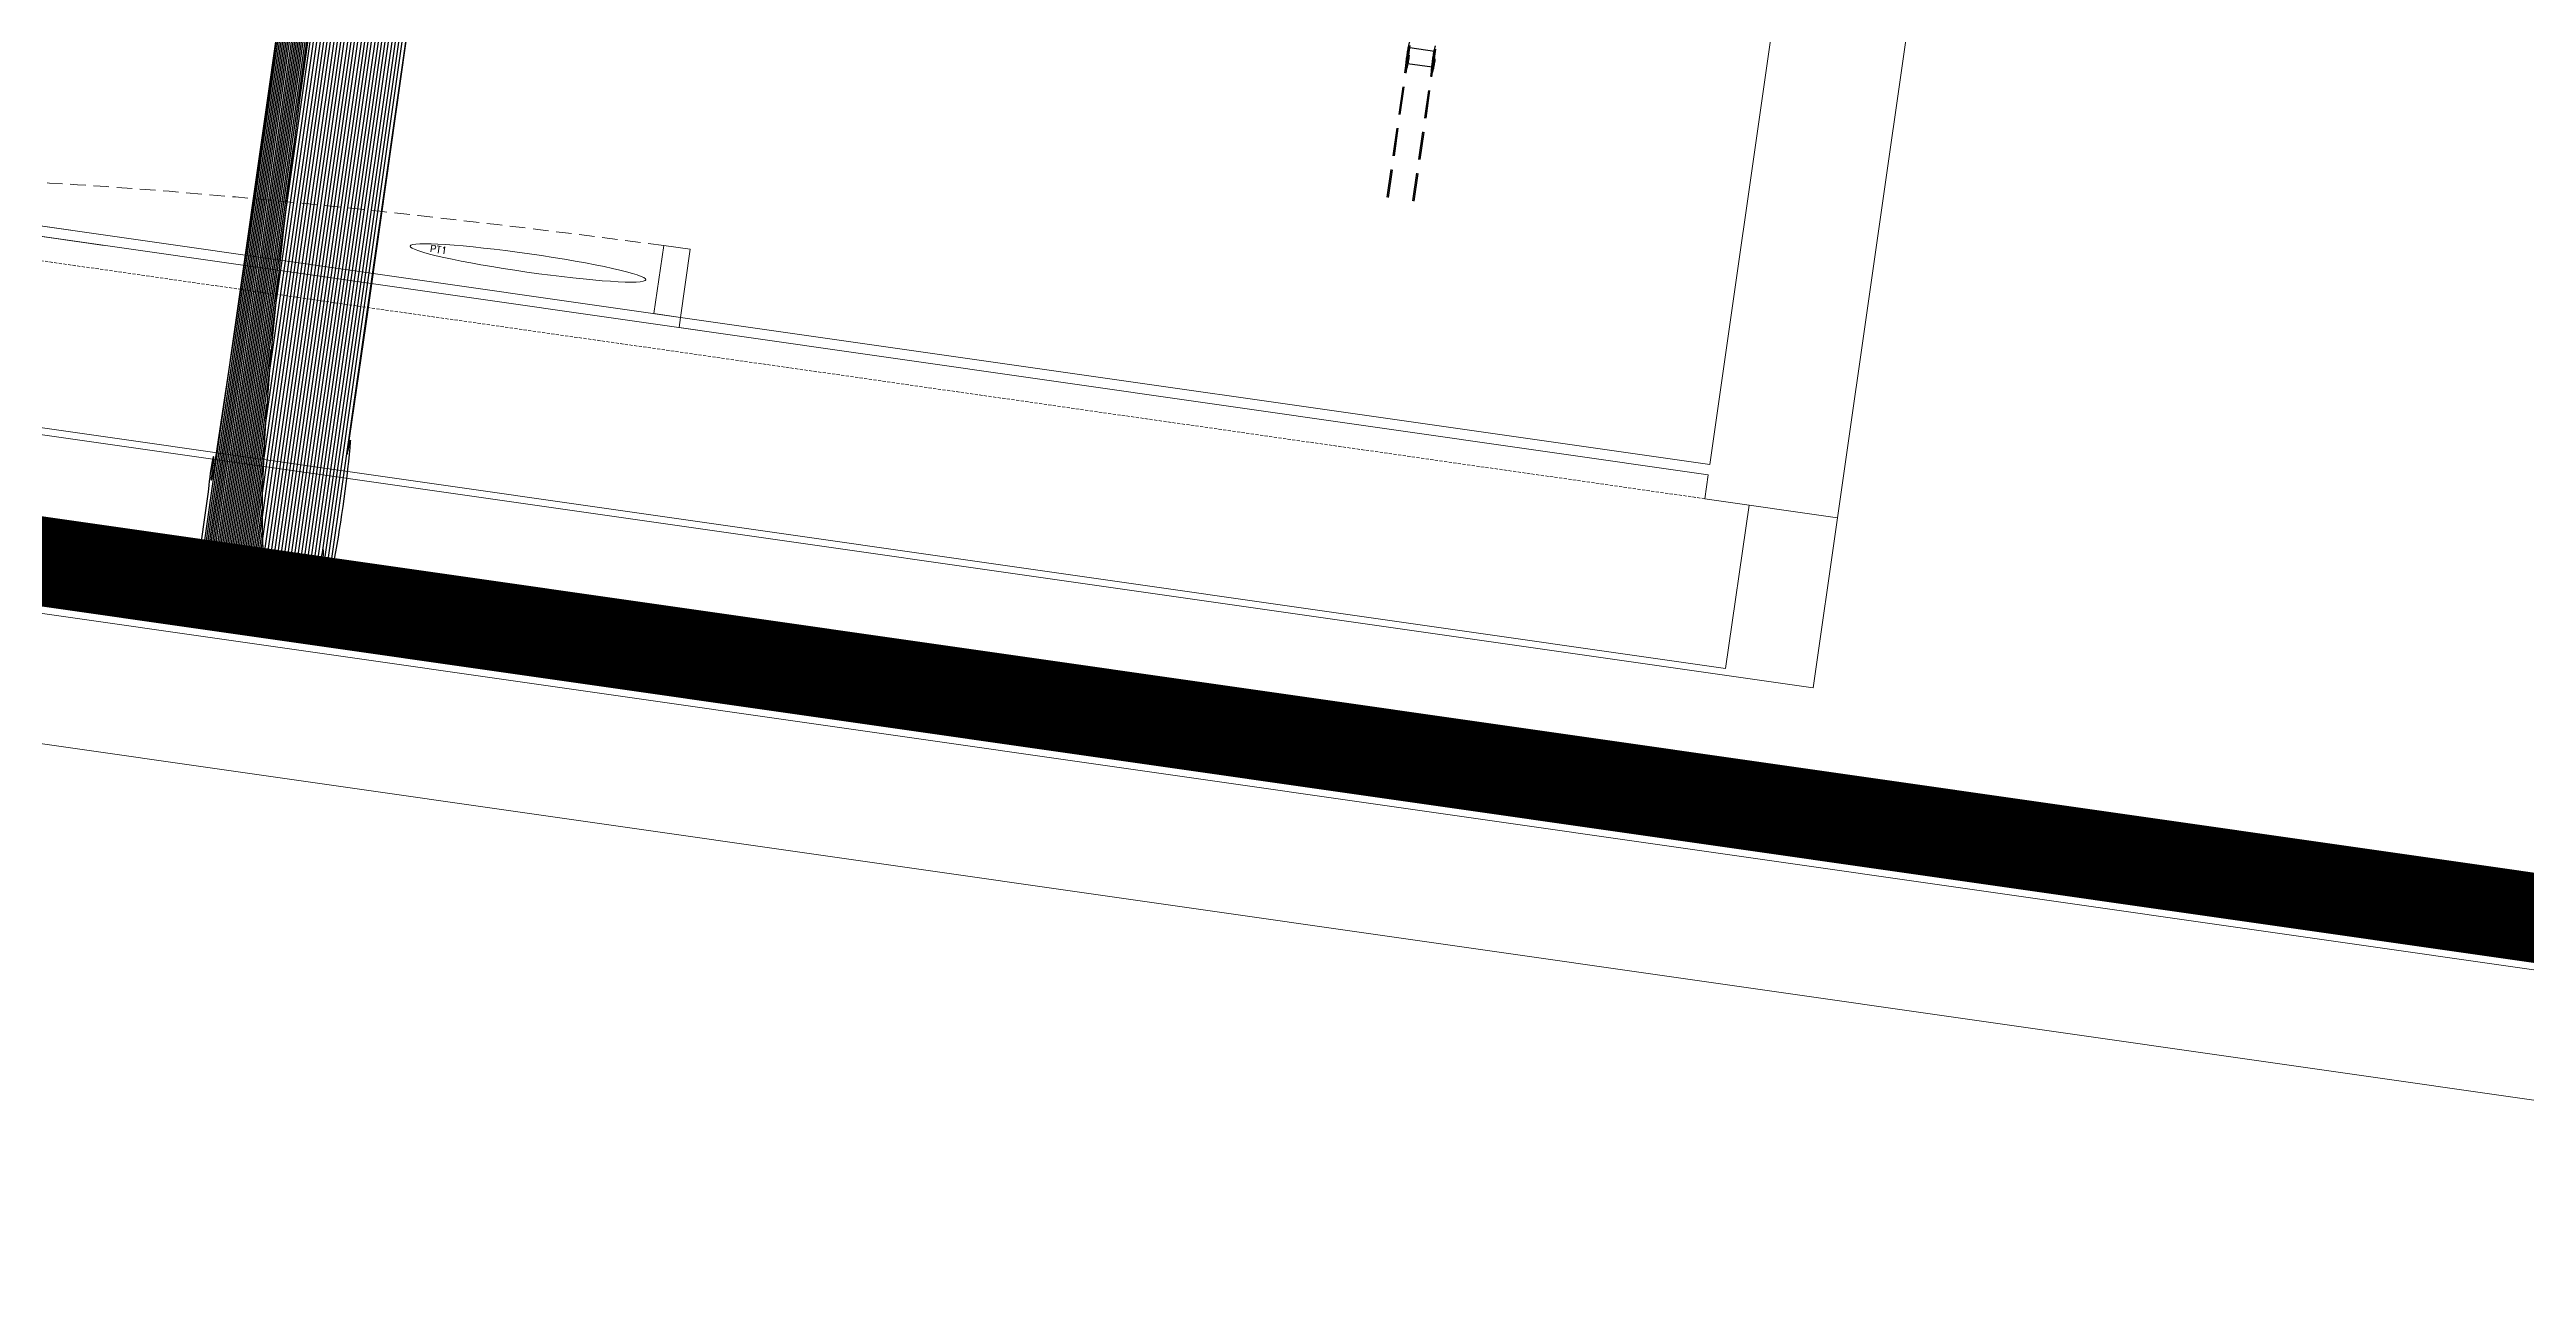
# Model space of a CAD drawing. Header units: millimetres. Extents: x -361192058 to 101130107379, y -14071650034 to 19218552450.
# Drawn here: x -135646.7 to -135482, y 43002.7 to 43085.5 of the extents above; entities that cross this region are included whole.
import ezdxf
from ezdxf.enums import TextEntityAlignment as Align

# ---------------------------------------------------------------- set-up
doc = ezdxf.new("R2010")
doc.units = ezdxf.units.MM
doc.header["$LTSCALE"] = 0.5
doc.linetypes.add('HIDDEN', pattern=[0.375, 0.25, -0.125])
doc.linetypes.add('HIDDEN2', pattern=[0.1875, 0.125, -0.0625])
for name, color, linetype in [('02', 2, 'Continuous'), ('08', 8, 'Continuous'), ('ARCO', 7, 'HIDDEN2'), ('DIVERSOS', 4, 'Continuous'), ('ESQUADRIAS', 3, 'Continuous'), ('MOBIL-I', 251, 'Continuous'), ('parede', 2, 'Continuous'), ('PISO', 8, 'Continuous')]:
    doc.layers.add(name, color=color, linetype=linetype)
doc.styles.get("Standard").update_dxf_attribs({"font": 'txt.shx', "height": 0.12})

# ---------------------------------------------------------------- blocks, each defined once
blk = doc.blocks.new('A2')
at = {"color": 8}
for p, q in [((0.845, -2.0217), (0.845, -0.7314)), ((0.895, -2.027), (0.895, -0.7276)), ((0.495, -2), (0.495, -0.7582)), ((0.545, -2), (0.545, -0.7544)), ((0.595, -2), (0.595, -0.7505)), ((0.645, -2), (0.645, -0.7467)), ((0.695, -2), (0.695, -0.7429)), ((0.745, -2), (0.745, -0.7391)), ((0.795, -1.985), (0.795, -0.7352)), ((0.095, -2), (0.095, -0.7888)), ((0.145, -2), (0.145, -0.7849)), ((0.195, -2), (0.195, -0.7811)), ((0.245, -2), (0.245, -0.7773)), ((0.295, -2), (0.295, -0.7735)), ((0.345, -2), (0.345, -0.7697)), ((0.395, -2), (0.395, -0.7658)), ((0.445, -2), (0.445, -0.762)), ((-0.255, -2), (-0.255, -0.8155)), ((-0.23, -0.9011), (-0.23, -0.8155)), ((-0.205, -2), (-0.205, -0.8117)), ((-0.18, -0.8694), (-0.18, -0.8117)), ((-0.155, -2), (-0.155, -0.8079)), ((-0.13, -0.8438), (-0.13, -0.8079)), ((-0.105, -2), (-0.105, -0.8041)), ((-0.08, -0.8236), (-0.08, -0.8041)), ((-0.055, -2), (-0.055, -0.8002)), ((-0.005, -2), (-0.005, -0.7964)), ((0.045, -2), (0.045, -0.7926)), ((0.945, -2.0358), (0.945, -0.7964)), ((-0.505, -2), (-0.505, -0.8429)), ((-0.48, -1.283), (-0.48, -0.8429)), ((-0.455, -2), (-0.455, -0.8308)), ((-0.43, -1.1361), (-0.43, -0.8308)), ((-0.405, -2), (-0.405, -0.827)), ((-0.38, -1.0514), (-0.38, -0.827)), ((-0.355, -2), (-0.355, -0.8232)), ((-0.33, -0.9891), (-0.33, -0.8232)), ((-0.305, -2), (-0.305, -0.8194)), ((-0.28, -0.9404), (-0.28, -0.8194)), ((-0.605, -2), (-0.605, -0.8716)), ((-0.58, -2), (-0.58, -0.8716)), ((-0.555, -2), (-0.555, -0.8566)), ((-0.53, -2), (-0.53, -0.8566)), ((-0.655, -2), (-0.655, -0.8877)), ((-0.63, -2), (-0.63, -0.8877)), ((-0.755, -2), (-0.755, -0.9238)), ((-0.73, -2), (-0.73, -0.9238)), ((-0.705, -2), (-0.705, -0.9051)), ((-0.68, -2), (-0.68, -0.9051)), ((-0.805, -2.015), (-0.805, -0.9438)), ((-0.78, -2.015), (-0.78, -0.9438)), ((-0.855, -2.0453), (-0.855, -0.9652)), ((-0.83, -2.0453), (-0.83, -0.9652)), ((-0.93, -2.0331), (-0.93, -0.988)), ((-0.905, -2.0331), (-0.905, -0.988)), ((-0.88, -2.0331), (-0.88, -0.988)), ((-0.955, -2.0331), (-0.955, -1.2363)), ((-0.48, -2), (-0.48, -1.5323)), ((-0.43, -2), (-0.43, -1.6792)), ((-0.38, -2), (-0.38, -1.7639)), ((-0.33, -2), (-0.33, -1.8261)), ((-0.28, -2), (-0.28, -1.8749)), ((-0.23, -2), (-0.23, -1.9142)), ((-0.18, -2), (-0.18, -1.9459)), ((-0.13, -2), (-0.13, -1.9715)), ((-0.08, -2), (-0.08, -1.9917))]:
    blk.add_line(p, q, dxfattribs=at)
blk.add_lwpolyline([(-0.95, -0.7864), (-0.95, 0), (0.95, 0), (0.95, -0.5116)])
for points in [[(-0.1887, -0.3771, 0.115099), (-0.1437, -0.1071, 0.202892), (-0.5437, -0.1421, 4.019894)], [(0.6613, -0.3771, 0.115099), (0.7063, -0.1071, 0.202892), (0.3063, -0.1421, 4.019894)], [(-0.4937, -0.1271, 0.14715), (-0.7437, -0.1021, 0.124017), (-0.6737, -0.3221, 8.542003)], [(0.3563, -0.1271, 0.14715), (0.1063, -0.1021, 0.124017), (0.1763, -0.3221, 8.542003)], [(-0.6937, -0.2771, 0.09902), (-0.7437, -0.5021, 0.169064), (-0.4337, -0.3971, -0.343387)], [(0.1563, -0.2771, 0.09902), (0.1063, -0.5021, 0.169064), (0.4163, -0.3971, -0.343387)], [(-0.5537, -0.4521, 0.112206), (-0.1437, -0.5021, 0.070755), (-0.2037, -0.2971, -1.551943)], [(0.2963, -0.4521, 0.112206), (0.7063, -0.5021, 0.070755), (0.6463, -0.2971, -1.551943)], [(-0.2692, -0.7939, 0.075988), (-0.9427, -1.0061, -0.502824), (-0.9784, -0.9878, -0.142549), (-0.9692, -0.9109, -0.066811), (-0.981, -0.8335, -0.328343), (-0.9467, -0.7851), (-0.4192, -0.6109, -0.025749), (0.9573, -0.5114, -0.334099), (0.9818, -0.5287, -0.185174), (0.975, -0.6509, -0.187316), (0.982, -0.7142, -0.311124), (0.9734, -0.7216), (-0.4842, -0.8331)], [(-0.9427, -1.0061), (-0.96, -1.33), (-0.95, -1.485), (-0.955, -1.755), (-0.97, -1.89), (-0.975, -1.915, -1.132782), (-0.99, -1.91, 0.98261), (-1.01, -1.9, 0.32203), (-1.005, -1.935), (-1.005, -1.975, 0.439902), (-0.945, -2.03, -0.126697), (-0.885, -2.04, 0.376451), (-0.805, -2.015, -0.344872), (-0.765, -2), (0.755, -2, 0.181335), (0.795, -1.985, -0.809524), (0.815, -2, 0.220339), (0.815, -2.025), (0.86, -2.02), (0.935, -2.035, 0.501823), (0.985, -1.99, 0.315909), (0.975, -1.855, 0.473766), (0.97, -1.855, -0.12128), (0.95, -1.87), (0.955, -1.72), (0.95, -1.4), (0.955, -1.225), (0.9441, -0.7247)]]:
    blk.add_lwpolyline(points, format="xyb")
for points in [[(-0.4387, -0.4771, -0.804152), (-0.4937, -0.2571, -0.132344), (-0.1487, -0.1321, -0.042249)], [(0.4113, -0.4771, -0.804152), (0.3563, -0.2571, -0.132344), (0.7013, -0.1321, -0.042249)], [(0.6742, -0.5256, -0.289881), (0.7012, -0.7503, 10.034941)], [(0.4402, -0.5463, -0.26737), (0.4937, -0.7722, -7.474594)], [(-0.414, -0.61, -0.337543), (-0.3491, -0.8188, -6.119059)], [(-0.3702, -0.6025, -0.348871), (-0.2917, -0.8128, -6.119059)], [(-0.4161, -0.8227, -0.081114), (0.9793, -0.655, -24.776446)], [(-0.9692, -0.9109, -0.10864), (0.4143, -0.7327, -11.759975)], [(-0.8449, -0.7515, -0.424879), (-0.772, -0.9305, 6.281867)], [(-0.055, -2, -0.838761), (0.095, -0.7888, -0.295511)]]:
    blk.add_lwpolyline(points, format="xyb", dxfattribs=at)
blk = doc.blocks.new('ESCADA')
at = {"layer": '08', "linetype": 'HIDDEN'}
for p, q in [((-0.22, 0.91), (-0.22, 0.6222)), ((-0.2, 0.91), (-0.2, 0.6222)), ((0.2, 0.91), (0.2, 0.6222)), ((0.22, 0.91), (0.22, 0.6222)), ((-0.2, 0.7422), (0.2, 0.7422)), ((-0.2, 0.7222), (0.2, 0.7222)), ((-0.22, 0.6222), (-0.2, 0.6222)), ((0.2, 0.6222), (0.22, 0.6222))]:
    blk.add_line(p, q, dxfattribs=at)
for points in [[(-0.21, 0.7222, 1), (-0.21, 0.7422, 1)], [(0.21, 0.7222, -1), (0.21, 0.7422, -1)]]:
    blk.add_lwpolyline(points, format="xyb", close=True, dxfattribs=at)
for centre in [(-0.21, 0.7322), (0.21, 0.7322)]:
    blk.add_circle(centre, 0.0175, dxfattribs=at)
for radius, start, end in [(0.37, 126.4837, 53.5163), (0.35, 128.9448, 51.0552)]:
    blk.add_arc((0, 0.35), radius, start, end, dxfattribs=at)
blk = doc.blocks.new('APROVADO QUADRA 21.2 MBVII')
at = {"layer": '02', "lineweight": 18}
blk.add_lwpolyline([(4476.7707, 2438.8395), (4537.9707, 2438.8395), (4537.9707, 2483.3895), (4476.7707, 2483.3895)], close=True, dxfattribs=at)
at = {"layer": '02', "lineweight": 18, "const_width": 0.1}
blk.add_lwpolyline([(4477.5207, 2439.5895), (4537.2207, 2439.5895), (4537.2207, 2482.6395), (4477.5207, 2482.6395)], close=True, dxfattribs=at)
at = {"layer": '02', "lineweight": 18}
blk.add_lwpolyline([(4476.7707, 2438.8395), (4474.8957, 2438.8395), (4474.8957, 2458.3395), (4476.7707, 2460.2145), (4477.5207, 2460.2145)], dxfattribs=at)
at = {"layer": '08', "color": 8, "linetype": 'HIDDEN2', "lineweight": 18, "ltscale": 0.2}
blk.add_line((4481.8437, 2448.0885), (4481.8437, 2441.3885), dxfattribs=at)
at = {"layer": 'ARCO', "color": 8, "lineweight": 18}
blk.add_arc((4482.2311, 2442.4356), 1.1222, 7.5018, 84.2431, dxfattribs=at)
at = {"layer": 'ESQUADRIAS', "color": 8, "lineweight": 18}
for points in [[(4482.3437, 2442.5821), (4483.3437, 2442.5821), (4483.3437, 2442.5521), (4482.3437, 2442.5521), (4482.3437, 2442.5821)], [(4482.3437, 2442.5021), (4482.3437, 2442.5521), (4482.1937, 2442.5521), (4482.1937, 2442.5021)]]:
    blk.add_lwpolyline(points, dxfattribs=at)
at = {"layer": 'parede', "color": 8, "lineweight": 18}
for p, q in [((4482.1937, 2443.2021), (4482.1937, 2444.5048)), ((4482.3437, 2443.2021), (4482.3437, 2444.5048)), ((4482.1937, 2441.3885), (4482.1937, 2442.5021)), ((4482.3437, 2441.3885), (4482.3437, 2442.5021)), ((4482.1937, 2441.3885), (4481.8437, 2441.3885)), ((4481.8437, 2441.3885), (4481.8437, 2441.2385)), ((4489.3437, 2441.3885), (4482.3437, 2441.3885)), ((4506.8437, 2441.2385), (4481.8437, 2441.2385))]:
    blk.add_line(p, q, dxfattribs=at)
at = {"layer": 'PISO', "color": 8, "lineweight": 18}
for p, q in [((4479.3437, 2441.2385), (4479.3437, 2448.2385)), ((4479.4437, 2441.3385), (4479.4437, 2448.1385)), ((4482.3437, 2443.6159), (4482.3437, 2442.5021)), ((4482.1937, 2443.6021), (4482.1937, 2442.5021)), ((4481.8437, 2441.3385), (4479.4437, 2441.3385)), ((4481.8437, 2441.2385), (4479.3437, 2441.2385))]:
    blk.add_line(p, q, dxfattribs=at)
blk.add_circle((4482.8141, 2442.7296), 0.1333, dxfattribs=at)
at = {"layer": '08', "color": 8, "lineweight": 18, "xscale": 0.9, "yscale": 0.9, "zscale": 0.9, "rotation": 89.99999999999997}
blk.add_blockref('ESCADA', (4496.1627, 2441.7729), dxfattribs=at)
at = {"layer": 'MOBIL-I', "color": 8, "lineweight": 18, "xscale": 0.9823274998925626, "yscale": 0.9823274998925626, "zscale": 0.9823274998925626, "rotation": 270}
blk.add_blockref('A2', (4503.5437, 2442.9717), dxfattribs=at)
at = {"color": 0, "lineweight": 13, "flags": 8}
for p in [(4700.7247, 2280.1125), (4699.5738, 2277.8964), (4702.3546, 2276.195), (4703.6722, 2274.085), (4699.8445, 2272.2194), (4703.0488, 2270.137), (4703.0877, 2267.9803), (4700.6523, 2261.5216), (4700.7007, 2257.1593)]:
    blk.add_attdef('NIVEL', p, '', height=0.075, dxfattribs=at)
for rotation, width, p in [(90, 0.8, (4700.8205, 2275.7521)), (270, 0.6, (4703.8437, 2274.9021)), (90, 0.8, (4701.5575, 2268.5021)), (180, 0.6, (4651.1817, 2236.1931))]:
    blk.add_attdef('$PORTA', text='', height=0.09, rotation=rotation, dxfattribs=dict(at, width=width)).set_placement(p, align=Align.MIDDLE)
for p in [(4654.176, 2240.463), (4648.499, 2240.1923), (4637.8012, 2239.3845), (4633.4388, 2239.3361), (4656.3921, 2239.3121), (4652.4746, 2237.6822), (4646.4166, 2236.988), (4644.2598, 2236.9491), (4650.3646, 2236.3646)]:
    blk.add_attdef('NIVEL', p, '', height=0.075, rotation=270, dxfattribs=at)
at = {"color": 0, "lineweight": 13, "width": 0.8, "flags": 8}
for p in [(4652.0317, 2239.2163), (4644.7817, 2238.4793)]:
    blk.add_attdef('$PORTA', text='', height=0.09, dxfattribs=at).set_placement(p, align=Align.MIDDLE)
at = {"layer": 'DIVERSOS', "color": 8, "lineweight": 18, "insert": (4482.8728, 2442.8404), "char_height": 0.10106, "width": 0.373078, "attachment_point": 1, "rotation": 270}
blk.add_mtext('{\\C3;PT1}', dxfattribs=at)

msp = doc.modelspace()

# ---------------------------------------------------------------- block references
at = {"layer": '02', "color": 0, "lineweight": 30, "xscale": -4.574818403918471, "yscale": -59.40450511825884, "zscale": 4.574818403918471, "rotation": 261.8606972171988}
msp.add_blockref('APROVADO QUADRA 21.2 MBVII', (5129.041, 2225.201), dxfattribs=at)

doc.saveas('drawing.dxf')
